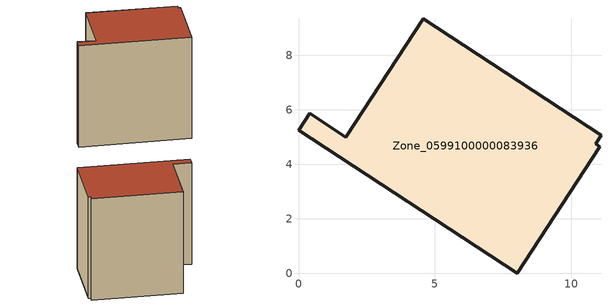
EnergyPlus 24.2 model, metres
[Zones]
Zone_0599100000083936
 floor ground (C_G): 11.1,5.07 10.91,4.76 11.05,4.64 8.02,0 0,5.26 0.41,5.87 1.73,4.99 4.58,9.34 z0
 wall outside (C_F): 11.1,5.07 4.58,9.34 1.73,4.99 0.41,5.87 0,5.26 8.02,0 11.05,4.64 10.91,4.76 11.1,5.07 z0:9.51
 roof outside (C_R): 10.91,4.76 11.1,5.07 4.58,9.34 1.73,4.99 0.41,5.87 0,5.26 8.02,0 11.05,4.64 z9.51
[BUILDING]
Pand.0599100000083936: North Axis=0; Terrain=City; Loads Convergence Tolerance Value=0.04; Temperature Convergence Tolerance Value=0.4; Solar Distribution=FullExterior; Maximum Number of Warmup Days=25; Minimum Number of Warmup Days=1
[Site:Location]
Rotterdam.The.Hague.AP_ZH_NLD Design_Conditions: Latitude=51.96; Longitude=4.45; Time Zone=1; Elevation=-4.5
[SITE:GROUNDTEMPERATURE:BUILDINGSURFACE]
18, 18, 18, 18, 18, 18, 18, 18, 18, 18, 18, 18
[MATERIAL] Thermal Absorptance=0.9; Solar Absorptance=0.7; Visible Absorptance=0.7
Name | Roughness | Thickness | Conductivity | Density | Specific Heat
G.TI.1946 | MediumSmooth | 0.15 | 1 | 540 | 1210
F.TI.1946 | Rough | 0.3 | 0.857143 | 1920 | 840
R.TI.1946 | MediumRough | 0.2 | 0.1 | 1500 | 1000
[CONSTRUCTION]
C_G: G.TI.1946
C_F: F.TI.1946
C_R: R.TI.1946
[ZONE]
Zone_0599100000083936: Type=1; Multiplier=1; Ceiling Height=Autocalculate; Volume=Autocalculate; Floor Area=autocalculate; Part of Total Floor Area=Yes
[ZONEINFILTRATION:DESIGNFLOWRATE]
Infil_Zone_0599100000083936: Zone or ZoneList or Space or SpaceList=Zone_0599100000083936; Schedule=AlwaysOn; Design Flow Rate Calculation Method=Flow/Area; Flow Rate per Floor Area=0.003; Constant Term Coefficient=1; Temperature Term Coefficient=0; Velocity Term Coefficient=0; Velocity Squared Term Coefficient=0
[HVACTEMPLATE:ZONE:IDEALLOADSAIRSYSTEM]
Zone_0599100000083936: Maximum Heating Supply Air Temperature=50; Minimum Cooling Supply Air Temperature=13; Maximum Heating Supply Air Humidity Ratio=0.0156; Minimum Cooling Supply Air Humidity Ratio=0.0077; Heating Limit=NoLimit; Cooling Limit=NoLimit; Dehumidification Control Type=ConstantSensibleHeatRatio; Cooling Sensible Heat Ratio=0.7; Dehumidification Setpoint=60; Humidification Control Type=None; Humidification Setpoint=30; Outdoor Air Method=None; Outdoor Air Flow Rate per Person=0.00944; Outdoor Air Flow Rate per Zone Floor Area=0; Outdoor Air Flow Rate per Zone=0; Demand Controlled Ventilation Type=None; Outdoor Air Economizer Type=NoEconomizer; Heat Recovery Type=None; Sensible Heat Recovery Effectiveness=0.7; Latent Heat Recovery Effectiveness=0.65
[ZONECONTROL:THERMOSTAT]
ThermostatControl_Zone_0599100000083936: Zone or ZoneList=Zone_0599100000083936; Control Type Schedule=DualSetpointControlType; Control 1=Thermostat_Zone_0599100000083936; Temperature Difference Between Cutout And Setpoint=0
[THERMOSTATSETPOINT:DUALSETPOINT]
Thermostat_Zone_0599100000083936: Heating Setpoint Temperature Schedule=HeatingSetpoint_Zone_0599100000083936; Cooling Setpoint Temperature Schedule=CoolingSetpoint_Zone_0599100000083936
[SCHEDULE:COMPACT]
HeatingSetpoint_Zone_0599100000083936: Through: 12/31, For: AllDays, Until: 24:00, 21
CoolingSetpoint_Zone_0599100000083936: Through: 12/31, For: AllDays, Until: 24:00, 24
DualSetpointControlType: Through: 12/31, For: AllDays, Until: 24:00, 4
AlwaysOn: Through: 12/31, For: AllDays, Until: 24:00, 1
